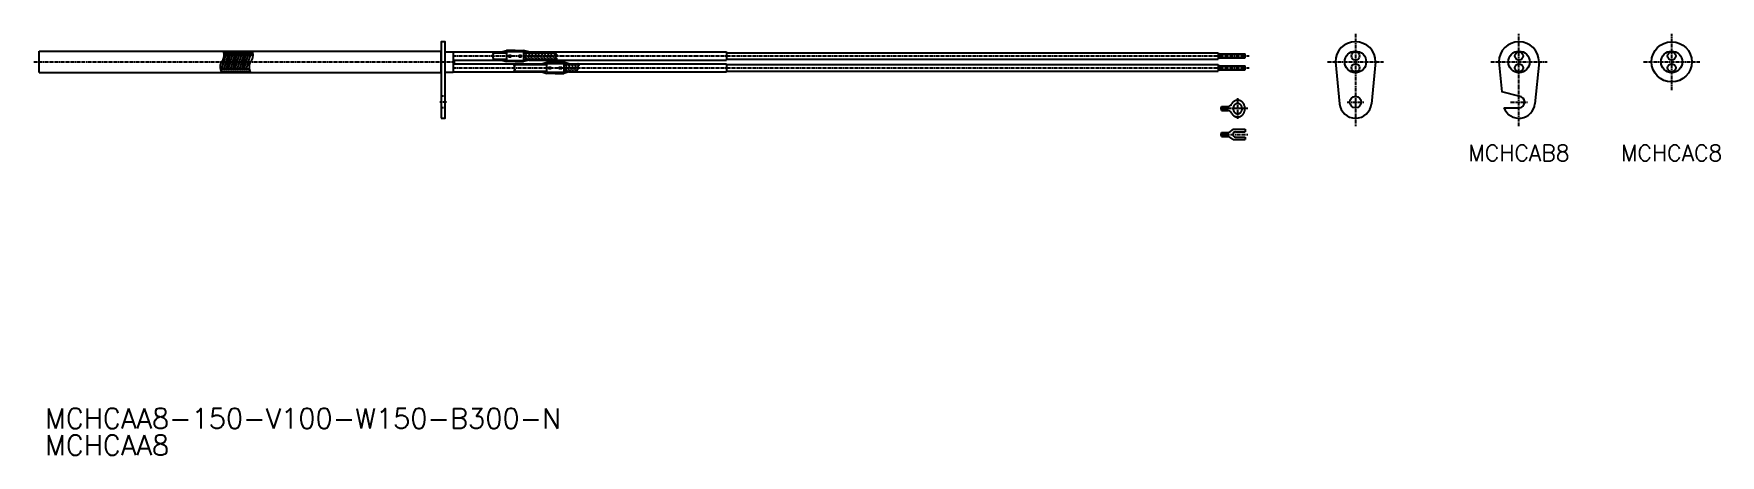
# Model space of a CAD drawing. Extents: x 13 to 642, y 115 to 272.
import ezdxf
from ezdxf.enums import TextEntityAlignment as Align

# ---------------------------------------------------------------- set-up
doc = ezdxf.new("R2010")
doc.units = 0
doc.linetypes.add('CENTER', pattern=[2, 1.25, -0.25, 0.25, -0.25])
doc.linetypes.add('DASHED', pattern=[0.75, 0.5, -0.25])
doc.layers.get('0').update_dxf_attribs({"linetype": 'CONTINUOUS'})
doc.layers.add('CENTER', color=1, linetype='CENTER')
doc.styles.get("Standard").update_dxf_attribs({"font": 'txt.shx', "bigfont": 'extfont.shx'})

msp = doc.modelspace()

# ---------------------------------------------------------------- linework, layer by layer
at = {"color": 7, "linetype": 'CONTINUOUS'}
for p, q in [((15.07, 257.52), (15.07, 265.52)), ((15.07, 265.52), (165.07, 265.52)), ((165.07, 257.52), (165.07, 265.52)), ((166.57, 265.29), (169.57, 265.29)), ((169.57, 265.29), (169.57, 257.74)), ((169.57, 265.27), (187.61, 265.27)), ((187.61, 265.27), (189.54, 265.82)), ((192.7, 265.82), (189.54, 265.82)), ((192.7, 265.82), (195.86, 265.82)), ((197.79, 265.27), (195.86, 265.82)), ((197.79, 265.27), (200.89, 265.27)), ((197.79, 265.27), (271.57, 265.27)), ((271.57, 265.27), (271.57, 262.19)), ((271.57, 264.94), (455.07, 264.94)), ((455.07, 264.94), (455.07, 262.53)), ((455.07, 264.5), (465.07, 264.5)), ((465.07, 262.97), (465.07, 264.5)), ((169.57, 262.19), (187.61, 262.19)), ((169.57, 260.84), (202.61, 260.84)), ((187.61, 262.19), (189.54, 261.64)), ((192.7, 261.64), (189.54, 261.64)), ((192.7, 261.64), (195.86, 261.64)), ((197.79, 262.19), (195.86, 261.64)), ((197.79, 262.19), (202.37, 262.19)), ((197.79, 262.19), (271.57, 262.19)), ((202.61, 260.84), (204.54, 261.39)), ((207.7, 261.39), (204.54, 261.39)), ((207.7, 261.39), (210.86, 261.39)), ((212.79, 260.84), (210.86, 261.39)), ((212.79, 260.84), (213.8, 260.84)), ((212.79, 260.84), (271.57, 260.84)), ((271.57, 262.53), (455.07, 262.53)), ((271.57, 260.84), (271.57, 257.76)), ((271.57, 260.5), (455.07, 260.5)), ((271.57, 258.09), (455.07, 258.09)), ((455.07, 262.97), (465.07, 262.97)), ((455.07, 260.5), (455.07, 258.09)), ((455.07, 260.06), (465.07, 260.06)), ((455.07, 258.53), (465.07, 258.53)), ((465.07, 258.53), (465.07, 260.06)), ((498.79, 261.52), (500.32, 245.92)), ((513.79, 261.52), (512.26, 245.92)), ((559.76, 261.52), (560.87, 250.39)), ((574.83, 261.52), (573.26, 245.92)), ((15.07, 257.52), (165.07, 257.52)), ((166.57, 257.74), (169.57, 257.74)), ((169.57, 257.76), (202.61, 257.76)), ((202.61, 257.76), (204.54, 257.21)), ((207.7, 257.21), (204.54, 257.21)), ((207.7, 257.21), (210.86, 257.21)), ((212.79, 257.76), (210.86, 257.21)), ((212.79, 257.76), (213.38, 257.76)), ((212.79, 257.76), (271.57, 257.76)), ((460, 245.73), (460.09, 245.9)), ((567.29, 248.67), (560.87, 250.39)), ((456.23, 244.85), (458.63, 244.85)), ((456.23, 243.32), (456.23, 244.85)), ((458.29, 244.41), (456.23, 244.41)), ((458.29, 243.76), (456.23, 243.76)), ((456.23, 243.32), (458.63, 243.32)), ((458.29, 244.85), (458.29, 243.32)), ((460, 242.44), (460.09, 242.27)), ((561.69, 244.37), (567.29, 244.37)), ((456.23, 233.68), (456.23, 235.22)), ((456.23, 235.22), (459.08, 235.22)), ((458.29, 234.77), (456.23, 234.77)), ((458.29, 234.13), (456.23, 234.13)), ((456.23, 233.68), (459.08, 233.68)), ((458.29, 235.22), (458.29, 233.68)), ((460.65, 236.37), (459.08, 235.22)), ((460.65, 232.53), (459.08, 233.68)), ((460.65, 236.37), (465.07, 236.37)), ((461.51, 235.43), (465.07, 235.43)), ((461.51, 233.47), (465.07, 233.47)), ((465.07, 236.37), (465.07, 235.43)), ((465.07, 233.47), (465.07, 232.53)), ((460.65, 232.53), (465.07, 232.53))]:
    msp.add_line(p, q, dxfattribs=at)
at = {"color": 3, "linetype": 'CONTINUOUS'}
for p, q in [((83.16, 258.56), (84.87, 264.53)), ((83.93, 264.95), (94.73, 264.95)), ((83.99, 258.52), (85.7, 264.53)), ((84.83, 258.52), (86.54, 264.53)), ((85.66, 258.52), (87.37, 264.53)), ((86.51, 258.56), (88.21, 264.53)), ((87.34, 258.52), (89.04, 264.53)), ((88.17, 258.52), (89.88, 264.53)), ((89.01, 258.52), (90.72, 264.53)), ((89.84, 258.52), (91.55, 264.53)), ((90.68, 258.53), (92.39, 264.53)), ((91.51, 258.52), (93.22, 264.53)), ((92.35, 258.52), (94.06, 264.53)), ((184.36, 264.94), (189.57, 264.94)), ((184.56, 265.22), (184.62, 265.27)), ((189.57, 263.73), (189.57, 265.39)), ((189.57, 265.39), (195.83, 265.39)), ((195.83, 265.39), (195.83, 262.07)), ((197.43, 264.94), (195.83, 265.39)), ((195.83, 264.94), (207.89, 264.94)), ((196.6, 264.74), (196.25, 264.94)), ((196.71, 264.25), (196.6, 264.74)), ((197.79, 264.74), (197.44, 264.94)), ((197.89, 264.25), (197.79, 264.74)), ((198.97, 264.74), (198.62, 264.94)), ((199.08, 264.25), (198.97, 264.74)), ((200.15, 264.74), (199.8, 264.94)), ((200.26, 264.25), (200.15, 264.74)), ((201.33, 264.74), (200.98, 264.94)), ((201.44, 264.25), (201.33, 264.74)), ((202.51, 264.74), (202.16, 264.94)), ((202.62, 264.25), (202.51, 264.74)), ((203.7, 264.74), (203.34, 264.94)), ((203.8, 264.25), (203.7, 264.74)), ((204.88, 264.74), (204.53, 264.94)), ((204.98, 264.25), (204.88, 264.74)), ((206.06, 264.74), (205.71, 264.94)), ((206.17, 264.25), (206.06, 264.74)), ((207.24, 264.74), (206.89, 264.94)), ((207.35, 264.25), (207.24, 264.74)), ((208.15, 265.17), (208.3, 265.27)), ((82.71, 258.9), (93.51, 258.9)), ((82.96, 258.08), (93.74, 258.08)), ((83.98, 264.13), (94.72, 264.13)), ((184.2, 262.19), (184.24, 262.22)), ((184.58, 262.53), (189.57, 262.53)), ((189.57, 262.07), (189.57, 263.73)), ((189.57, 262.07), (195.83, 262.07)), ((190.17, 263.73), (190.17, 264.03)), ((190.17, 264.03), (191.2, 264.03)), ((190.17, 263.43), (190.17, 263.73)), ((190.17, 263.43), (191.2, 263.43)), ((191.2, 263.73), (191.2, 264.03)), ((191.2, 263.43), (191.2, 263.73)), ((192.27, 260.5), (204.57, 260.5)), ((192.28, 258.09), (204.57, 258.09)), ((192.62, 260.77), (192.73, 260.84)), ((194.04, 263.73), (194.04, 264.03)), ((194.04, 264.03), (195.07, 264.03)), ((194.04, 263.43), (194.04, 263.73)), ((194.04, 263.43), (195.07, 263.43)), ((195.07, 263.73), (195.07, 264.03)), ((195.07, 263.43), (195.07, 263.73)), ((195.83, 262.53), (208.15, 262.53)), ((197.43, 262.53), (195.83, 262.07)), ((195.84, 263.93), (195.93, 263.59)), ((195.93, 263.59), (196.21, 263.51)), ((196.21, 263.51), (196.93, 264.04)), ((197.05, 262.53), (196.21, 263.51)), ((197.02, 263.93), (196.71, 264.25)), ((197.02, 263.93), (197.11, 263.59)), ((197.11, 263.59), (197.39, 263.51)), ((197.39, 263.51), (198.11, 264.04)), ((197.95, 262.98), (197.41, 263.53)), ((198.2, 263.93), (197.89, 264.25)), ((197.95, 262.98), (198.15, 262.59)), ((198.09, 262.53), (198.15, 262.59)), ((198.23, 262.53), (198.11, 262.67)), ((198.2, 263.93), (198.29, 263.59)), ((198.29, 263.59), (198.57, 263.51)), ((198.57, 263.51), (199.29, 264.04)), ((199.14, 262.98), (198.59, 263.53)), ((199.39, 263.93), (199.08, 264.25)), ((199.14, 262.98), (199.34, 262.59)), ((199.27, 262.53), (199.34, 262.59)), ((199.42, 262.53), (199.3, 262.67)), ((199.38, 263.93), (199.47, 263.59)), ((199.47, 263.59), (199.75, 263.51)), ((199.75, 263.51), (200.48, 264.04)), ((200.32, 262.98), (199.78, 263.53)), ((200.57, 263.93), (200.26, 264.25)), ((200.32, 262.98), (200.52, 262.59)), ((200.45, 262.53), (200.52, 262.59)), ((200.6, 262.53), (200.48, 262.67)), ((200.56, 263.93), (200.66, 263.59)), ((200.66, 263.59), (200.93, 263.51)), ((200.93, 263.51), (201.66, 264.04)), ((201.5, 262.98), (200.96, 263.53)), ((201.75, 263.93), (201.44, 264.25)), ((201.5, 262.98), (201.7, 262.59)), ((201.63, 262.53), (201.7, 262.59)), ((201.78, 262.53), (201.66, 262.67)), ((201.75, 263.93), (201.84, 263.59)), ((201.84, 263.59), (202.11, 263.51)), ((202.11, 263.51), (202.84, 264.04)), ((202.68, 262.98), (202.14, 263.53)), ((202.93, 263.93), (202.62, 264.25)), ((202.68, 262.98), (202.88, 262.59)), ((202.82, 262.53), (202.88, 262.59)), ((202.96, 262.53), (202.84, 262.67)), ((202.93, 263.93), (203.02, 263.59)), ((203.02, 263.59), (203.3, 263.51)), ((203.3, 263.51), (204.02, 264.04)), ((203.86, 262.98), (203.32, 263.53)), ((204.11, 263.93), (203.8, 264.25)), ((203.86, 262.98), (204.06, 262.59)), ((204, 262.53), (204.06, 262.59)), ((204.14, 262.53), (204.02, 262.67)), ((204.11, 263.93), (204.2, 263.59)), ((204.2, 263.59), (204.48, 263.51)), ((204.48, 263.51), (205.2, 264.04)), ((205.04, 262.98), (204.5, 263.53)), ((204.57, 259.3), (204.57, 260.96)), ((204.57, 260.96), (210.83, 260.96)), ((204.57, 257.64), (204.57, 259.3)), ((205.29, 263.93), (204.98, 264.25)), ((205.04, 262.98), (205.24, 262.59)), ((205.17, 259.3), (205.17, 259.6)), ((205.17, 259.6), (206.2, 259.6)), ((205.17, 259), (205.17, 259.3)), ((205.17, 259), (206.2, 259)), ((205.18, 262.53), (205.24, 262.59)), ((205.32, 262.53), (205.2, 262.67)), ((205.29, 263.93), (205.38, 263.59)), ((205.38, 263.59), (205.66, 263.51)), ((205.66, 263.51), (206.38, 264.04)), ((206.23, 262.98), (205.68, 263.53)), ((206.48, 263.93), (206.17, 264.25)), ((206.2, 259.3), (206.2, 259.6)), ((206.2, 259), (206.2, 259.3)), ((206.23, 262.98), (206.43, 262.59)), ((206.36, 262.53), (206.43, 262.59)), ((206.51, 262.53), (206.39, 262.67)), ((206.47, 263.93), (206.56, 263.59)), ((206.56, 263.59), (206.84, 263.51)), ((206.84, 263.51), (207.57, 264.04)), ((207.41, 262.98), (206.87, 263.53)), ((207.96, 263.62), (207.35, 264.25)), ((207.41, 262.98), (207.61, 262.59)), ((207.54, 262.53), (207.61, 262.59)), ((207.69, 262.53), (207.57, 262.67)), ((207.85, 262.19), (207.88, 262.22)), ((209.04, 259.3), (209.04, 259.6)), ((209.04, 259.6), (210.07, 259.6)), ((209.04, 259), (209.04, 259.3)), ((209.04, 259), (210.07, 259)), ((210.07, 259.3), (210.07, 259.6)), ((210.07, 259), (210.07, 259.3)), ((212.43, 260.5), (210.83, 260.96)), ((210.83, 260.96), (210.83, 257.64)), ((210.83, 260.5), (216.25, 260.5)), ((212.43, 258.09), (210.83, 257.64)), ((210.83, 258.09), (215.83, 258.09)), ((210.84, 259.49), (210.93, 259.16)), ((210.93, 259.16), (211.21, 259.08)), ((211.21, 259.08), (211.93, 259.61)), ((212.05, 258.09), (211.21, 259.08)), ((211.6, 260.3), (211.25, 260.5)), ((211.71, 259.81), (211.6, 260.3)), ((212.02, 259.5), (211.71, 259.81)), ((212.02, 259.49), (212.11, 259.16)), ((212.11, 259.16), (212.39, 259.08)), ((212.39, 259.08), (213.11, 259.61)), ((212.95, 258.54), (212.41, 259.1)), ((212.79, 260.3), (212.44, 260.5)), ((212.89, 259.81), (212.79, 260.3)), ((213.2, 259.5), (212.89, 259.81)), ((212.95, 258.54), (213.15, 258.16)), ((213.09, 258.09), (213.15, 258.16)), ((213.23, 258.09), (213.11, 258.24)), ((213.2, 259.49), (213.29, 259.16)), ((213.29, 259.16), (213.57, 259.08)), ((213.57, 259.08), (214.29, 259.61)), ((214.14, 258.54), (213.59, 259.1)), ((213.97, 260.3), (213.62, 260.5)), ((214.08, 259.81), (213.97, 260.3)), ((214.39, 259.5), (214.08, 259.81)), ((214.14, 258.54), (214.34, 258.16)), ((214.27, 258.09), (214.34, 258.16)), ((214.42, 258.09), (214.3, 258.24)), ((214.38, 259.49), (214.47, 259.16)), ((214.47, 259.16), (214.75, 259.08)), ((214.75, 259.08), (215.48, 259.61)), ((215.32, 258.54), (214.78, 259.1)), ((215.15, 260.3), (214.8, 260.5)), ((215.26, 259.81), (215.15, 260.3)), ((215.57, 259.5), (215.26, 259.81)), ((215.32, 258.54), (215.52, 258.16)), ((215.45, 258.09), (215.52, 258.16)), ((215.6, 258.09), (215.48, 258.24)), ((215.56, 259.49), (215.66, 259.16)), ((215.66, 259.16), (215.93, 259.08)), ((215.93, 259.08), (216.28, 259.33)), ((216.18, 258.87), (215.96, 259.1)), ((216.33, 260.3), (215.98, 260.5)), ((216.22, 260.75), (216.14, 260.84)), ((216.25, 260.5), (216.4, 260.5)), ((216.38, 260.07), (216.33, 260.3)), ((192.41, 257.76), (192.38, 257.82)), ((204.57, 257.64), (210.83, 257.64)), ((215.99, 257.89), (216.12, 257.74))]:
    msp.add_line(p, q, dxfattribs=at)
at = {"color": 3, "linetype": 'DASHED'}
for p, q in [((166.57, 248.67), (165.07, 248.67)), ((166.57, 244.37), (165.07, 244.37))]:
    msp.add_line(p, q, dxfattribs=at)
at = {"color": 7, "linetype": 'CONTINUOUS'}
msp.add_lwpolyline([(165.07, 240.52), (166.57, 240.52), (166.57, 269.02), (165.07, 269.02)], close=True, dxfattribs=at)
at = {"color": 3, "linetype": 'CONTINUOUS', "flags": 128}
for points in [[(184.56, 265.22), (184.53, 265.19), (184.5, 265.17), (184.47, 265.15), (184.45, 265.12), (184.42, 265.1), (184.4, 265.07), (184.39, 265.05), (184.37, 265.02), (184.36, 264.99), (184.36, 264.97), (184.36, 264.92), (184.37, 264.87), (184.39, 264.82), (184.41, 264.77), (184.44, 264.72), (184.47, 264.67), (184.5, 264.61), (184.52, 264.56), (184.53, 264.51), (184.53, 264.46), (184.51, 264.41), (184.49, 264.36), (184.45, 264.31), (184.41, 264.26), (184.37, 264.21), (184.33, 264.16), (184.29, 264.12), (184.26, 264.07), (184.24, 264.02), (184.24, 263.98), (184.25, 263.93), (184.28, 263.88), (184.32, 263.83), (184.37, 263.79), (184.42, 263.74), (184.47, 263.69), (184.52, 263.64), (184.56, 263.59), (184.59, 263.54), (184.6, 263.49), (184.59, 263.44), (184.57, 263.4), (184.55, 263.36), (184.52, 263.32), (184.49, 263.27), (184.46, 263.23), (184.44, 263.19), (184.41, 263.14), (184.4, 263.1), (184.4, 263.06), (184.4, 263.02), (184.42, 262.98), (184.44, 262.95), (184.46, 262.91), (184.49, 262.88), (184.52, 262.84), (184.55, 262.8), (184.57, 262.77), (184.59, 262.73), (184.61, 262.7), (184.62, 262.65), (184.61, 262.6), (184.59, 262.55), (184.56, 262.5), (184.52, 262.46), (184.48, 262.41), (184.42, 262.36), (184.36, 262.31), (184.3, 262.27), (184.24, 262.22)], [(208.15, 265.17), (208.1, 265.13), (208.05, 265.08), (208, 265.04), (207.95, 265), (207.91, 264.95), (207.87, 264.91), (207.84, 264.87), (207.82, 264.82), (207.8, 264.78), (207.8, 264.73), (207.82, 264.66), (207.85, 264.59), (207.9, 264.52), (207.96, 264.45), (208.03, 264.38), (208.09, 264.31), (208.15, 264.24), (208.19, 264.17), (208.23, 264.09), (208.24, 264.02), (208.22, 263.95), (208.19, 263.89), (208.14, 263.82), (208.08, 263.75), (208.02, 263.68), (207.95, 263.61), (207.89, 263.55), (207.85, 263.48), (207.81, 263.41), (207.8, 263.34), (207.81, 263.28), (207.83, 263.21), (207.87, 263.15), (207.92, 263.08), (207.98, 263.01), (208.03, 262.95), (208.09, 262.88), (208.13, 262.82), (208.16, 262.75), (208.18, 262.69), (208.18, 262.64), (208.17, 262.59), (208.15, 262.55), (208.13, 262.5), (208.1, 262.45), (208.06, 262.41), (208.02, 262.36), (207.98, 262.32), (207.93, 262.27), (207.88, 262.22)], [(192.62, 260.77), (192.56, 260.74), (192.5, 260.71), (192.45, 260.67), (192.4, 260.64), (192.36, 260.6), (192.32, 260.56), (192.28, 260.52), (192.26, 260.48), (192.25, 260.44), (192.24, 260.4), (192.25, 260.35), (192.26, 260.3), (192.29, 260.25), (192.32, 260.2), (192.35, 260.15), (192.38, 260.1), (192.41, 260.04), (192.43, 259.99), (192.44, 259.94), (192.44, 259.89), (192.43, 259.83), (192.4, 259.78), (192.36, 259.72), (192.32, 259.67), (192.27, 259.62), (192.22, 259.57), (192.18, 259.52), (192.14, 259.46), (192.12, 259.41), (192.1, 259.36), (192.11, 259.3), (192.15, 259.23), (192.21, 259.16), (192.27, 259.09), (192.35, 259.02), (192.42, 258.95), (192.49, 258.88), (192.55, 258.81), (192.58, 258.75), (192.59, 258.68), (192.58, 258.63), (192.56, 258.59), (192.53, 258.55), (192.5, 258.5), (192.46, 258.46), (192.42, 258.42), (192.38, 258.37), (192.34, 258.32), (192.31, 258.28), (192.29, 258.23), (192.28, 258.19), (192.28, 258.15), (192.28, 258.11), (192.28, 258.07), (192.29, 258.03), (192.31, 257.99), (192.32, 257.94), (192.34, 257.9), (192.36, 257.86), (192.38, 257.82)], [(216.22, 260.75), (216.27, 260.69), (216.31, 260.64), (216.35, 260.58), (216.39, 260.52), (216.42, 260.46), (216.45, 260.41), (216.47, 260.35), (216.48, 260.3), (216.47, 260.25), (216.46, 260.2), (216.44, 260.15), (216.41, 260.1), (216.37, 260.05), (216.32, 260.01), (216.28, 259.96), (216.23, 259.91), (216.19, 259.87), (216.16, 259.82), (216.13, 259.77), (216.12, 259.72), (216.12, 259.67), (216.13, 259.61), (216.15, 259.56), (216.18, 259.5), (216.21, 259.44), (216.24, 259.39), (216.27, 259.33), (216.3, 259.27), (216.32, 259.22), (216.33, 259.16), (216.32, 259.08), (216.28, 258.99), (216.22, 258.91), (216.14, 258.83), (216.06, 258.76), (215.97, 258.68), (215.89, 258.6), (215.82, 258.53), (215.77, 258.45), (215.75, 258.37), (215.74, 258.32), (215.75, 258.28), (215.76, 258.23), (215.78, 258.18), (215.81, 258.13), (215.84, 258.09), (215.87, 258.04), (215.91, 257.99), (215.95, 257.94), (215.99, 257.89)]]:
    msp.add_lwpolyline(points, dxfattribs=at)
at = {"color": 3, "linetype": 'CONTINUOUS'}
for points in [[(83.87, 265.52, 0), (83.87, 265.47, 0), (83.88, 265.43, 0), (83.88, 265.38, 0), (83.89, 265.34, 0), (83.89, 265.29, 0), (83.9, 265.25, 0), (83.9, 265.2, 0), (83.91, 265.16, 0), (83.91, 265.11, 0), (83.92, 265.07, 0), (83.92, 265.02, 0), (83.93, 264.98, 0), (83.93, 264.93, 0), (83.94, 264.89, 0), (83.94, 264.84, 0), (83.94, 264.8, 0), (83.95, 264.76, 0), (83.95, 264.71, 0), (83.96, 264.67, 0), (83.96, 264.62, 0), (83.96, 264.58, 0), (83.96, 264.53, 0), (83.97, 264.49, 0), (83.97, 264.44, 0), (83.97, 264.4, 0), (83.97, 264.36, 0), (83.98, 264.31, 0), (83.98, 264.27, 0), (83.98, 264.22, 0), (83.98, 264.18, 0), (83.98, 264.14, 0), (83.98, 264.09, 0), (83.98, 264.05, 0), (83.98, 264.01, 0), (83.98, 263.96, 0), (83.98, 263.92, 0), (83.98, 263.87, 0), (83.98, 263.83, 0), (83.98, 263.79, 0), (83.97, 263.74, 0), (83.97, 263.7, 0), (83.97, 263.66, 0), (83.97, 263.62, 0), (83.96, 263.57, 0), (83.96, 263.53, 0), (83.95, 263.49, 0), (83.95, 263.44, 0), (83.94, 263.4, 0), (83.94, 263.36, 0), (83.93, 263.32, 0), (83.93, 263.27, 0), (83.92, 263.23, 0), (83.91, 263.19, 0), (83.9, 263.15, 0), (83.89, 263.11, 0), (83.89, 263.06, 0), (83.88, 263.02, 0), (83.87, 262.98, 0), (83.86, 262.94, 0), (83.84, 262.9, 0), (83.83, 262.86, 0), (83.82, 262.82, 0), (83.81, 262.78, 0), (83.79, 262.74, 0), (83.78, 262.69, 0), (83.77, 262.65, 0), (83.75, 262.61, 0), (83.74, 262.57, 0), (83.72, 262.53, 0), (83.7, 262.49, 0), (83.68, 262.45, 0), (83.67, 262.41, 0), (83.65, 262.37, 0), (83.63, 262.33, 0), (83.61, 262.3, 0), (83.59, 262.26, 0), (83.57, 262.22, 0), (83.55, 262.18, 0), (83.53, 262.14, 0), (83.51, 262.1, 0), (83.49, 262.06, 0), (83.47, 262.02, 0), (83.45, 261.98, 0), (83.43, 261.94, 0), (83.4, 261.9, 0), (83.38, 261.87, 0), (83.36, 261.83, 0), (83.34, 261.79, 0), (83.32, 261.75, 0), (83.29, 261.71, 0), (83.27, 261.67, 0), (83.25, 261.63, 0), (83.23, 261.6, 0), (83.21, 261.56, 0), (83.18, 261.52, 0), (83.16, 261.48, 0), (83.14, 261.44, 0), (83.12, 261.4, 0), (83.1, 261.36, 0), (83.07, 261.33, 0), (83.05, 261.29, 0), (83.03, 261.25, 0), (83.01, 261.21, 0), (82.99, 261.17, 0), (82.97, 261.13, 0), (82.95, 261.09, 0), (82.93, 261.06, 0), (82.91, 261.02, 0), (82.89, 260.98, 0), (82.87, 260.94, 0), (82.86, 260.9, 0), (82.84, 260.86, 0), (82.82, 260.82, 0), (82.81, 260.78, 0), (82.79, 260.74, 0), (82.77, 260.7, 0), (82.76, 260.66, 0), (82.74, 260.63, 0), (82.73, 260.59, 0), (82.72, 260.55, 0), (82.71, 260.51, 0), (82.69, 260.47, 0), (82.68, 260.43, 0), (82.67, 260.39, 0), (82.66, 260.35, 0), (82.65, 260.31, 0), (82.65, 260.27, 0), (82.64, 260.22, 0), (82.63, 260.18, 0), (82.63, 260.14, 0), (82.62, 260.1, 0), (82.62, 260.06, 0), (82.61, 260.02, 0), (82.61, 259.98, 0), (82.61, 259.94, 0), (82.6, 259.9, 0), (82.6, 259.85, 0), (82.6, 259.81, 0), (82.6, 259.77, 0), (82.6, 259.73, 0), (82.6, 259.69, 0), (82.6, 259.65, 0), (82.61, 259.6, 0), (82.61, 259.56, 0), (82.61, 259.52, 0), (82.62, 259.48, 0), (82.62, 259.43, 0), (82.62, 259.39, 0), (82.63, 259.35, 0), (82.63, 259.31, 0), (82.64, 259.26, 0), (82.65, 259.22, 0), (82.65, 259.18, 0), (82.66, 259.14, 0), (82.67, 259.09, 0), (82.68, 259.05, 0), (82.69, 259.01, 0), (82.7, 258.96, 0), (82.7, 258.92, 0), (82.71, 258.88, 0), (82.72, 258.83, 0), (82.73, 258.79, 0), (82.75, 258.75, 0), (82.76, 258.7, 0), (82.77, 258.66, 0), (82.78, 258.62, 0), (82.79, 258.57, 0), (82.8, 258.53, 0), (82.82, 258.48, 0), (82.83, 258.44, 0), (82.84, 258.4, 0), (82.85, 258.35, 0), (82.87, 258.31, 0), (82.88, 258.27, 0), (82.9, 258.22, 0), (82.91, 258.18, 0), (82.92, 258.13, 0), (82.94, 258.09, 0), (82.95, 258.05, 0), (82.97, 258, 0), (82.98, 257.96, 0), (83, 257.91, 0), (83.01, 257.87, 0), (83.03, 257.82, 0), (83.04, 257.78, 0), (83.06, 257.74, 0), (83.07, 257.69, 0), (83.09, 257.65, 0), (83.1, 257.6, 0), (83.12, 257.56, 0), (83.13, 257.52, 0)], [(94.67, 265.52, 0), (94.67, 265.47, 0), (94.68, 265.43, 0), (94.68, 265.38, 0), (94.69, 265.34, 0), (94.69, 265.29, 0), (94.7, 265.25, 0), (94.7, 265.2, 0), (94.71, 265.16, 0), (94.71, 265.11, 0), (94.72, 265.07, 0), (94.72, 265.02, 0), (94.73, 264.98, 0), (94.73, 264.93, 0), (94.73, 264.89, 0), (94.74, 264.84, 0), (94.74, 264.8, 0), (94.75, 264.76, 0), (94.75, 264.71, 0), (94.75, 264.67, 0), (94.76, 264.62, 0), (94.76, 264.58, 0), (94.76, 264.53, 0), (94.77, 264.49, 0), (94.77, 264.44, 0), (94.77, 264.4, 0), (94.77, 264.36, 0), (94.77, 264.31, 0), (94.78, 264.27, 0), (94.78, 264.22, 0), (94.78, 264.18, 0), (94.78, 264.14, 0), (94.78, 264.09, 0), (94.78, 264.05, 0), (94.78, 264.01, 0), (94.78, 263.96, 0), (94.78, 263.92, 0), (94.78, 263.87, 0), (94.78, 263.83, 0), (94.78, 263.79, 0), (94.77, 263.74, 0), (94.77, 263.7, 0), (94.77, 263.66, 0), (94.76, 263.62, 0), (94.76, 263.57, 0), (94.76, 263.53, 0), (94.75, 263.49, 0), (94.75, 263.44, 0), (94.74, 263.4, 0), (94.74, 263.36, 0), (94.73, 263.32, 0), (94.72, 263.27, 0), (94.72, 263.23, 0), (94.71, 263.19, 0), (94.7, 263.15, 0), (94.69, 263.11, 0), (94.68, 263.06, 0), (94.67, 263.02, 0), (94.66, 262.98, 0), (94.65, 262.94, 0), (94.64, 262.9, 0), (94.63, 262.86, 0), (94.62, 262.82, 0), (94.61, 262.78, 0), (94.59, 262.74, 0), (94.58, 262.69, 0), (94.56, 262.65, 0), (94.55, 262.61, 0), (94.53, 262.57, 0), (94.52, 262.53, 0), (94.5, 262.49, 0), (94.48, 262.45, 0), (94.47, 262.41, 0), (94.45, 262.37, 0), (94.43, 262.33, 0), (94.41, 262.3, 0), (94.39, 262.26, 0), (94.37, 262.22, 0), (94.35, 262.18, 0), (94.33, 262.14, 0), (94.31, 262.1, 0), (94.29, 262.06, 0), (94.27, 262.02, 0), (94.25, 261.98, 0), (94.22, 261.94, 0), (94.2, 261.9, 0), (94.18, 261.87, 0), (94.16, 261.83, 0), (94.14, 261.79, 0), (94.12, 261.75, 0), (94.09, 261.71, 0), (94.07, 261.67, 0), (94.05, 261.63, 0), (94.03, 261.6, 0), (94, 261.56, 0), (93.98, 261.52, 0), (93.96, 261.48, 0), (93.94, 261.44, 0), (93.92, 261.4, 0), (93.89, 261.36, 0), (93.87, 261.33, 0), (93.85, 261.29, 0), (93.83, 261.25, 0), (93.81, 261.21, 0), (93.79, 261.17, 0), (93.77, 261.13, 0), (93.75, 261.09, 0), (93.73, 261.06, 0), (93.71, 261.02, 0), (93.69, 260.98, 0), (93.67, 260.94, 0), (93.66, 260.9, 0), (93.64, 260.86, 0), (93.62, 260.82, 0), (93.6, 260.78, 0), (93.59, 260.74, 0), (93.57, 260.7, 0), (93.56, 260.66, 0), (93.54, 260.63, 0), (93.53, 260.59, 0), (93.52, 260.55, 0), (93.5, 260.51, 0), (93.49, 260.47, 0), (93.48, 260.43, 0), (93.47, 260.39, 0), (93.46, 260.35, 0), (93.45, 260.31, 0), (93.44, 260.27, 0), (93.44, 260.22, 0), (93.43, 260.18, 0), (93.42, 260.14, 0), (93.42, 260.1, 0), (93.41, 260.06, 0), (93.41, 260.02, 0), (93.41, 259.98, 0), (93.4, 259.94, 0), (93.4, 259.9, 0), (93.4, 259.85, 0), (93.4, 259.81, 0), (93.4, 259.77, 0), (93.4, 259.73, 0), (93.4, 259.69, 0), (93.4, 259.65, 0), (93.4, 259.6, 0), (93.41, 259.56, 0), (93.41, 259.52, 0), (93.41, 259.48, 0), (93.42, 259.43, 0), (93.42, 259.39, 0), (93.43, 259.35, 0), (93.43, 259.31, 0), (93.44, 259.26, 0), (93.45, 259.22, 0), (93.45, 259.18, 0), (93.46, 259.14, 0), (93.47, 259.09, 0), (93.48, 259.05, 0), (93.48, 259.01, 0), (93.49, 258.96, 0), (93.5, 258.92, 0), (93.51, 258.88, 0), (93.52, 258.83, 0), (93.53, 258.79, 0), (93.54, 258.75, 0), (93.55, 258.7, 0), (93.57, 258.66, 0), (93.58, 258.62, 0), (93.59, 258.57, 0), (93.6, 258.53, 0), (93.61, 258.48, 0), (93.63, 258.44, 0), (93.64, 258.4, 0), (93.65, 258.35, 0), (93.67, 258.31, 0), (93.68, 258.27, 0), (93.69, 258.22, 0), (93.71, 258.18, 0), (93.72, 258.13, 0), (93.74, 258.09, 0), (93.75, 258.05, 0), (93.76, 258, 0), (93.78, 257.96, 0), (93.79, 257.91, 0), (93.81, 257.87, 0), (93.82, 257.82, 0), (93.84, 257.78, 0), (93.85, 257.74, 0), (93.87, 257.69, 0), (93.88, 257.65, 0), (93.9, 257.6, 0), (93.91, 257.56, 0), (93.93, 257.52, 0)]]:
    msp.add_polyline3d(points, dxfattribs=at)
at = {"color": 7, "linetype": 'CONTINUOUS'}
for points in [[(460.09, 242.27, 0), (460.16, 242.17, 0), (460.22, 242.08, 0), (460.29, 241.98, 0), (460.37, 241.89, 0), (460.45, 241.81, 0), (460.53, 241.72, 0), (460.61, 241.64, 0), (460.69, 241.57, 0), (460.78, 241.49, 0), (460.87, 241.43, 0), (460.96, 241.36, 0), (461.06, 241.3, 0), (461.16, 241.25, 0), (461.25, 241.2, 0), (461.35, 241.15, 0), (461.46, 241.11, 0), (461.56, 241.07, 0), (461.66, 241.04, 0), (461.77, 241.01, 0), (461.88, 240.99, 0), (461.98, 240.97, 0), (462.09, 240.96, 0), (462.2, 240.95, 0), (462.31, 240.95, 0), (462.41, 240.95, 0), (462.52, 240.95, 0), (462.63, 240.96, 0), (462.74, 240.98, 0), (462.84, 241, 0), (462.95, 241.03, 0), (463.05, 241.06, 0), (463.16, 241.09, 0), (463.26, 241.13, 0), (463.36, 241.18, 0), (463.46, 241.23, 0), (463.56, 241.28, 0), (463.65, 241.34, 0), (463.75, 241.4, 0), (463.84, 241.47, 0), (463.93, 241.54, 0), (464.01, 241.61, 0), (464.1, 241.69, 0), (464.18, 241.77, 0), (464.26, 241.86, 0), (464.33, 241.95, 0), (464.4, 242.04, 0), (464.47, 242.13, 0), (464.54, 242.23, 0), (464.6, 242.33, 0), (464.66, 242.44, 0), (464.71, 242.54, 0), (464.76, 242.65, 0), (464.81, 242.76, 0), (464.85, 242.88, 0), (464.89, 242.99, 0), (464.93, 243.11, 0), (464.96, 243.23, 0), (464.99, 243.35, 0), (465.01, 243.47, 0), (465.03, 243.59, 0), (465.05, 243.71, 0), (465.06, 243.84, 0), (465.06, 243.96, 0), (465.07, 244.08, 0), (465.06, 244.21, 0), (465.06, 244.33, 0), (465.05, 244.46, 0), (465.03, 244.58, 0), (465.01, 244.7, 0), (464.99, 244.82, 0), (464.96, 244.94, 0), (464.93, 245.06, 0), (464.89, 245.18, 0), (464.85, 245.29, 0), (464.81, 245.4, 0), (464.76, 245.52, 0), (464.71, 245.63, 0), (464.66, 245.73, 0), (464.6, 245.84, 0), (464.54, 245.94, 0), (464.47, 246.04, 0), (464.4, 246.13, 0), (464.33, 246.22, 0), (464.26, 246.31, 0), (464.18, 246.4, 0), (464.1, 246.48, 0), (464.01, 246.56, 0), (463.93, 246.63, 0), (463.84, 246.7, 0), (463.75, 246.77, 0), (463.65, 246.83, 0), (463.56, 246.89, 0), (463.46, 246.94, 0), (463.36, 246.99, 0), (463.26, 247.04, 0), (463.16, 247.08, 0), (463.05, 247.11, 0), (462.95, 247.14, 0), (462.84, 247.17, 0), (462.74, 247.19, 0), (462.63, 247.2, 0), (462.52, 247.22, 0), (462.41, 247.22, 0), (462.31, 247.22, 0), (462.2, 247.22, 0), (462.09, 247.21, 0), (461.98, 247.2, 0), (461.88, 247.18, 0), (461.77, 247.16, 0), (461.66, 247.13, 0), (461.56, 247.1, 0), (461.46, 247.06, 0), (461.35, 247.02, 0), (461.25, 246.97, 0), (461.16, 246.92, 0), (461.06, 246.87, 0), (460.96, 246.81, 0), (460.87, 246.74, 0), (460.78, 246.67, 0), (460.69, 246.6, 0), (460.61, 246.53, 0), (460.53, 246.45, 0), (460.45, 246.36, 0), (460.37, 246.28, 0), (460.29, 246.19, 0), (460.22, 246.09, 0), (460.16, 246, 0), (460.09, 245.9, 0)], [(462.33, 242.16, 0), (462.41, 242.16, 0), (462.49, 242.17, 0), (462.57, 242.18, 0), (462.65, 242.2, 0), (462.74, 242.22, 0), (462.81, 242.24, 0), (462.89, 242.27, 0), (462.97, 242.31, 0), (463.04, 242.35, 0), (463.12, 242.39, 0), (463.19, 242.43, 0), (463.26, 242.49, 0), (463.33, 242.54, 0), (463.39, 242.6, 0), (463.45, 242.66, 0), (463.51, 242.72, 0), (463.57, 242.79, 0), (463.62, 242.86, 0), (463.67, 242.94, 0), (463.72, 243.02, 0), (463.77, 243.1, 0), (463.81, 243.18, 0), (463.84, 243.26, 0), (463.88, 243.35, 0), (463.91, 243.44, 0), (463.93, 243.53, 0), (463.95, 243.62, 0), (463.97, 243.71, 0), (463.99, 243.8, 0), (464, 243.9, 0), (464, 243.99, 0), (464.01, 244.08, 0), (464, 244.18, 0), (464, 244.27, 0), (463.99, 244.37, 0), (463.97, 244.46, 0), (463.95, 244.55, 0), (463.93, 244.64, 0), (463.91, 244.73, 0), (463.88, 244.82, 0), (463.84, 244.91, 0), (463.81, 244.99, 0), (463.77, 245.07, 0), (463.72, 245.15, 0), (463.67, 245.23, 0), (463.62, 245.3, 0), (463.57, 245.38, 0), (463.51, 245.44, 0), (463.45, 245.51, 0), (463.39, 245.57, 0), (463.33, 245.63, 0), (463.26, 245.68, 0), (463.19, 245.73, 0), (463.12, 245.78, 0), (463.04, 245.82, 0), (462.97, 245.86, 0), (462.89, 245.9, 0), (462.81, 245.93, 0), (462.74, 245.95, 0), (462.65, 245.97, 0), (462.57, 245.99, 0), (462.49, 246, 0), (462.41, 246.01, 0), (462.33, 246.01, 0), (462.25, 246.01, 0), (462.16, 246, 0), (462.08, 245.99, 0), (462, 245.97, 0), (461.92, 245.95, 0), (461.84, 245.93, 0), (461.76, 245.9, 0), (461.69, 245.86, 0), (461.61, 245.82, 0), (461.54, 245.78, 0), (461.47, 245.73, 0), (461.4, 245.68, 0), (461.33, 245.63, 0), (461.26, 245.57, 0), (461.2, 245.51, 0), (461.14, 245.44, 0), (461.08, 245.38, 0), (461.03, 245.3, 0), (460.98, 245.23, 0), (460.93, 245.15, 0), (460.89, 245.07, 0), (460.85, 244.99, 0), (460.81, 244.91, 0), (460.78, 244.82, 0), (460.75, 244.73, 0), (460.72, 244.64, 0), (460.7, 244.55, 0), (460.68, 244.46, 0), (460.67, 244.37, 0), (460.66, 244.27, 0), (460.65, 244.18, 0), (460.65, 244.08, 0), (460.65, 243.99, 0), (460.66, 243.9, 0), (460.67, 243.8, 0), (460.68, 243.71, 0), (460.7, 243.62, 0), (460.72, 243.53, 0), (460.75, 243.44, 0), (460.78, 243.35, 0), (460.81, 243.26, 0), (460.85, 243.18, 0), (460.89, 243.1, 0), (460.93, 243.02, 0), (460.98, 242.94, 0), (461.03, 242.86, 0), (461.08, 242.79, 0), (461.14, 242.72, 0), (461.2, 242.66, 0), (461.26, 242.6, 0), (461.33, 242.54, 0), (461.4, 242.49, 0), (461.47, 242.43, 0), (461.54, 242.39, 0), (461.61, 242.35, 0), (461.69, 242.31, 0), (461.76, 242.27, 0), (461.84, 242.24, 0), (461.92, 242.22, 0), (462, 242.2, 0), (462.08, 242.18, 0), (462.16, 242.17, 0), (462.25, 242.16, 0), (462.33, 242.16, 0)]]:
    msp.add_polyline3d(points, dxfattribs=at)
for centre, radius in [((506.29, 261.52), 4), ((506.29, 263.73), 1.54), ((567.29, 261.52), 4), ((567.29, 263.73), 1.54), ((624.28, 261.52), 7.5), ((624.28, 261.52), 4), ((624.28, 263.73), 1.54), ((506.29, 259.3), 1.54), ((567.29, 259.3), 1.54), ((624.28, 259.3), 1.54), ((506.29, 246.52), 2.15)]:
    msp.add_circle(centre, radius, dxfattribs=at)
for centre, radius, start, end in [((506.29, 261.52), 7.5, 0, 180), ((567.29, 261.52), 7.5, 0, 180), ((458.62, 246.36), 1.51, 270.23789, 335.37106), ((506.29, 246.52), 6, 185.73917, 354.26083), ((567.29, 246.52), 6, 200.99788, 354.26083), ((567.29, 246.52), 2.15, 270, 90), ((458.62, 241.81), 1.51, 24.62894, 89.76211), ((461.51, 234.45), 0.976, 90, 270)]:
    msp.add_arc(centre, radius, start, end, dxfattribs=at)
at = {"layer": 'CENTER', "color": 1, "linetype": 'CENTER'}
for p, q in [((506.29, 272.02), (506.29, 237.55)), ((567.29, 237.52), (567.29, 272.02)), ((624.28, 251.02), (624.28, 272.02)), ((13.07, 261.52), (170.57, 261.52)), ((169.57, 263.73), (466.57, 263.73)), ((169.57, 259.3), (466.57, 259.3)), ((495.79, 261.52), (516.79, 261.52)), ((556.79, 261.52), (577.79, 261.52)), ((613.78, 261.52), (634.78, 261.52)), ((167.07, 246.52), (164.57, 246.52)), ((462.33, 240.23), (462.33, 248.2)), ((503.14, 246.52), (509.44, 246.52)), ((564.14, 246.52), (570.44, 246.52)), ((466.07, 244.08), (455.83, 244.08)), ((455.83, 234.45), (466.07, 234.45))]:
    msp.add_line(p, q, dxfattribs=at)

# ---------------------------------------------------------------- texts
at = {"color": 7, "linetype": 'CONTINUOUS'}
for s, p in [('MCHCAB8', (567.29, 227.52)), ('MCHCAC8', (624.28, 227.52))]:
    msp.add_text(s, height=6, dxfattribs=at).set_placement(p, align=Align.MIDDLE)
for s, p in [('MCHCAA8-150-V100-W150-B300-N', (17.3, 128.52)), ('MCHCAA8', (17.3, 118.52))]:
    msp.add_text(s, height=7.5, dxfattribs=at).set_placement(p, align=Align.MIDDLE_LEFT)

doc.saveas('drawing.dxf')
